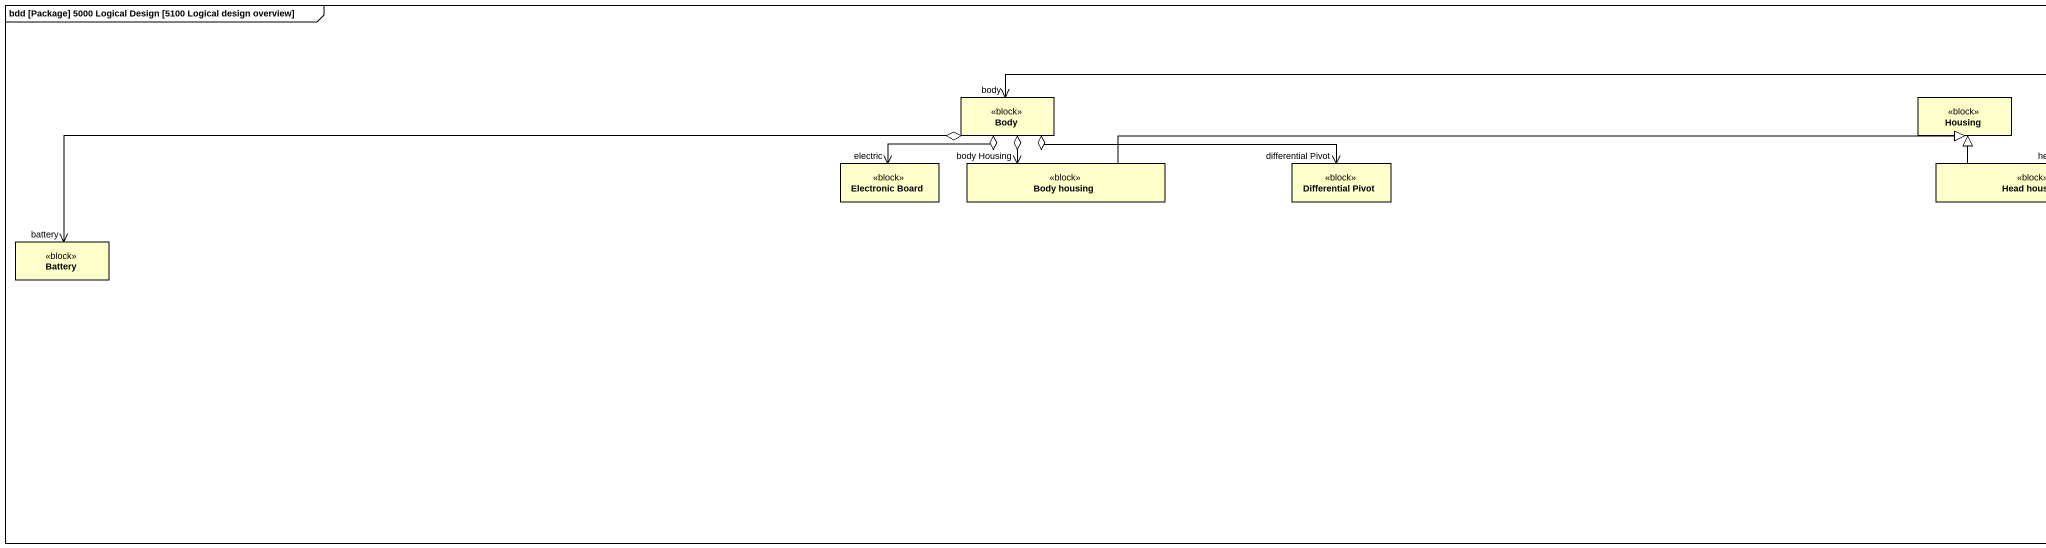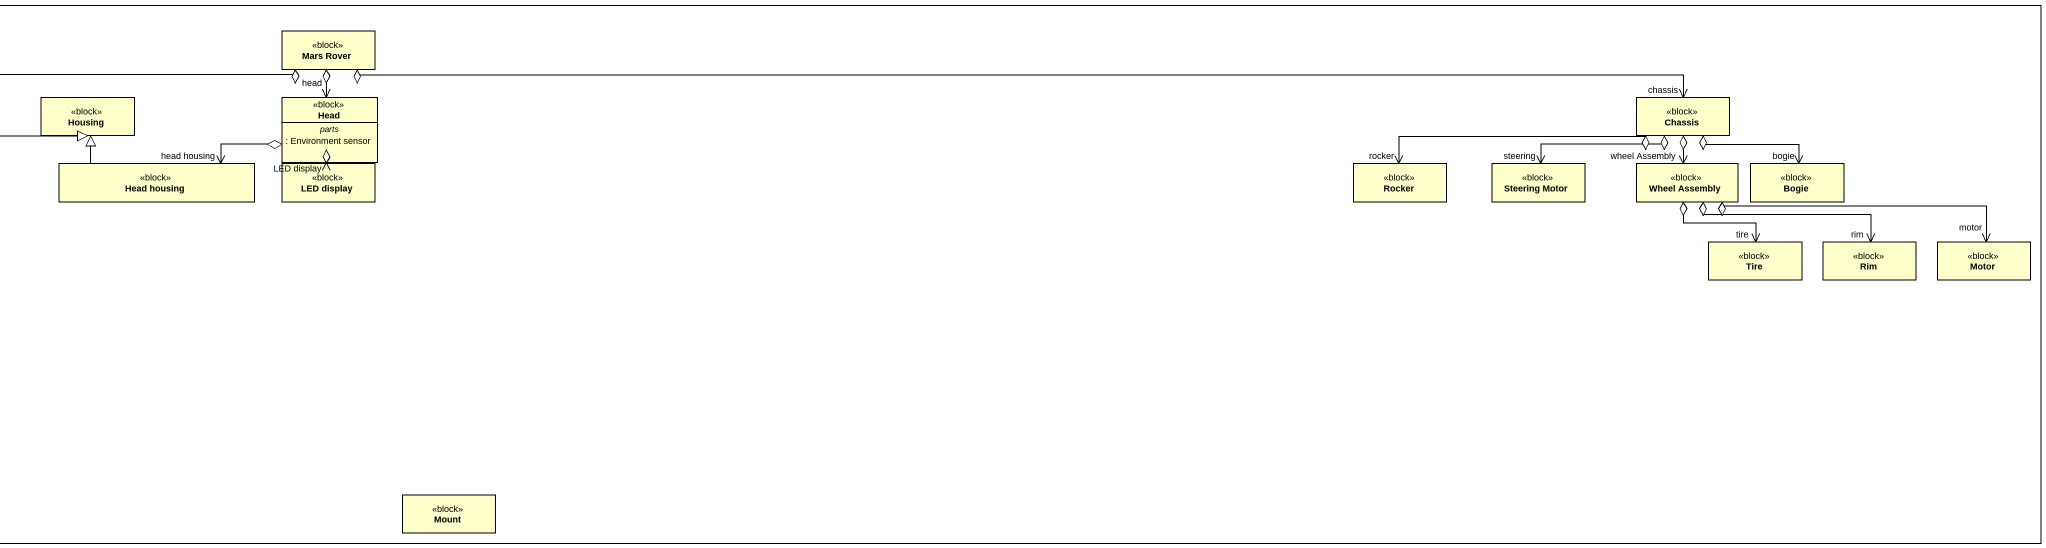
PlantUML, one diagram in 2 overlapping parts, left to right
@startuml
mainframe bdd [Package] 5000 Logical Design [5100 Logical design overview]
hide circle
hide empty members
class "Mars Rover" as Mars_Rover <<block>>
class Body <<block>>
class Housing <<block>>
class Head <<block>> {
  -- parts --
  : Environment sensor
}
class Chassis <<block>>
class "Electronic Board" as Electronic_Board <<block>>
class "Body housing" as Body_housing <<block>>
class "Differential Pivot" as Differential_Pivot <<block>>
class "Head housing" as Head_housing <<block>>
class "LED display" as LED_display <<block>>
class Rocker <<block>>
class "Steering Motor" as Steering_Motor <<block>>
class "Wheel Assembly" as Wheel_Assembly <<block>>
class Bogie <<block>>
class Battery <<block>>
class Tire <<block>>
class Rim <<block>>
class Motor <<block>>
class Mount <<block>>
Mars_Rover o-left-> "body" Body
Mars_Rover o--> "head" Head
Mars_Rover o-right-> "chassis" Chassis
Body o-left-> "electric" Electronic_Board
Body o--> "body Housing" Body_housing
Body o-right-> "differential Pivot" Differential_Pivot
Body o-left-> "battery" Battery
Head o-left-> "head housing" Head_housing
Head "LED display" <--o LED_display
Chassis o-left-> "rocker" Rocker
Chassis o-left-> "steering" Steering_Motor
Chassis o--> "wheel Assembly" Wheel_Assembly
Chassis o-right-> "bogie" Bogie
Body_housing -right-|> Housing
Head_housing -up-|> Housing
Wheel_Assembly o--> "tire" Tire
Wheel_Assembly o-right-> "rim" Rim
Wheel_Assembly o-right-> "motor" Motor
@enduml
